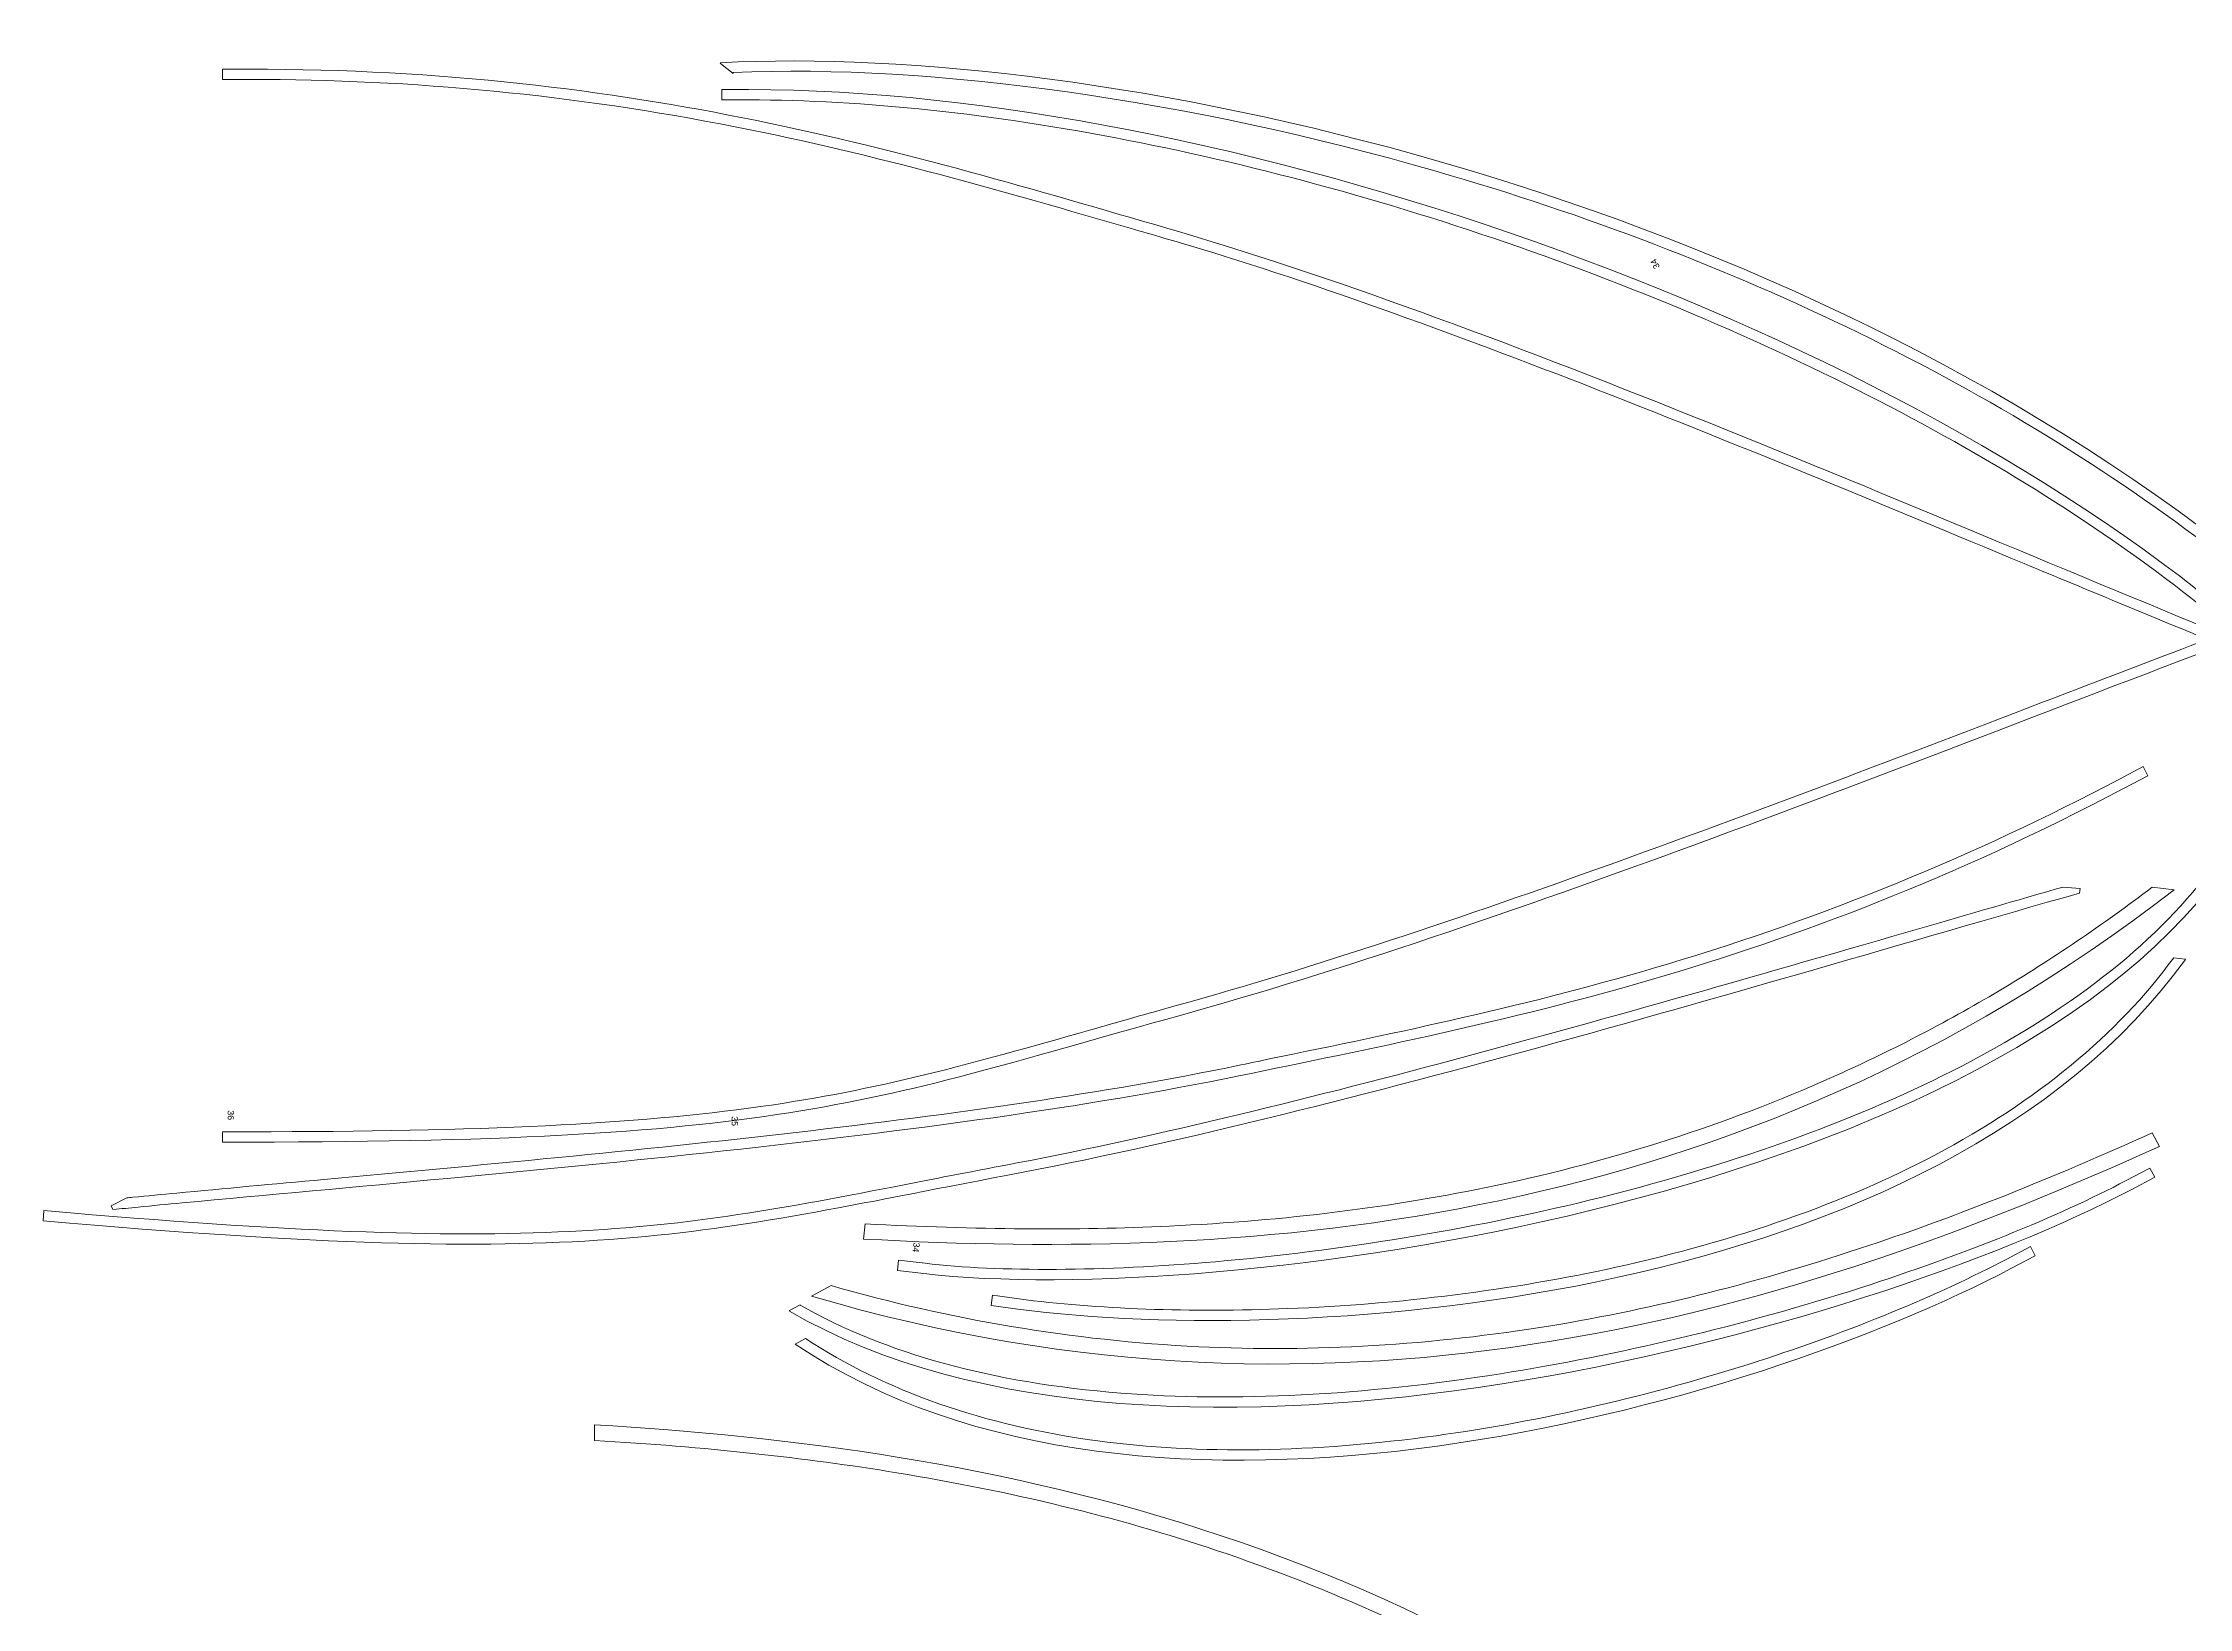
# Model space of a CAD drawing. Header units: inches. Extents: x -11188 to 11060, y -18103 to 6291.
# Drawn here: x -6112 to -4860, y 971 to 1883 of the extents above; entities that cross this region are included whole.
import ezdxf

# ---------------------------------------------------------------- set-up
doc = ezdxf.new("R2010")
doc.units = ezdxf.units.IN
doc.header["$MEASUREMENT"] = 0
doc.layers.add('PRINT', color=7, linetype='Continuous', lineweight=9)
doc.layers.add('SECT-ELEV_dwg', color=8, linetype='Continuous', lineweight=9)
doc.styles.add('Arial', font='arial.ttf', dxfattribs={"height": 0.303706})
doc.styles.add('Arial_1', font='arial.ttf', dxfattribs={"width": 0.999999, "height": 0.303706})
doc.styles.add('Arial_2', font='arial.ttf', dxfattribs={"height": 0.303707})
doc.styles.add('Arial_3', font='arial.ttf', dxfattribs={"width": 0.99999, "height": 0.303703})
doc.styles.add('Arial_4', font='arial.ttf', dxfattribs={"height": 0.303707})

# ---------------------------------------------------------------- blocks, each defined once
blk = doc.blocks.new('SECT-ELEV_dwg_block 71-315186-Level 1')
at = {"layer": 'PRINT'}
for points in [[(-87.76, 80.75), (-87.76, 80.75), (-86.46, 80.75), (-86.46, 80.75)], [(-87.76, 80.25), (-87.76, 80.25), (-87.76, 80.75), (-87.76, 80.75)], [(-86.46, 80.75), (-67.63, 80.75), (-54.43, 76.66), (-41.89, 73.03)], [(-86.46, 80.25), (-86.46, 80.25), (-87.76, 80.25), (-87.76, 80.25)], [(-62.86, 77.95), (-70.71, 79.5), (-78.43, 80.25), (-86.46, 80.25)], [(-43.67, 73.02), (-49.68, 74.77), (-55.9, 76.58), (-62.86, 77.95)], [(-42.03, 72.55), (-42.58, 72.71), (-43.12, 72.87), (-43.67, 73.02)], [(-41.89, 73.03), (-26.41, 68.54), (-6.37, 59.74), (9.5, 53.25)], [(-0.24, 56.74), (-13.98, 62.45), (-29.55, 68.93), (-42.03, 72.55)], [(8.65, 53.06), (5.81, 54.23), (2.86, 55.45), (-0.24, 56.74)], [(9.5, 53.25), (9.5, 53.25), (9.48, 52.84), (9.48, 52.84)], [(9.48, 52.84), (-6.66, 46.7), (-25.71, 39.12), (-41.25, 34.8)], [(1.9, 50.48), (4.24, 51.37), (6.46, 52.22), (8.65, 53.06)], [(-41.38, 35.29), (-28.18, 38.95), (-12.2, 45.08), (1.9, 50.48)], [(-41.25, 34.8), (-56.22, 30.64), (-60.32, 28.65), (-86.46, 28.65)], [(-45.59, 34.1), (-44.26, 34.48), (-42.88, 34.87), (-41.38, 35.29)], [(-61.64, 30.37), (-55.84, 31.19), (-51.54, 32.41), (-45.59, 34.1)], [(-86.46, 29.15), (-75.13, 29.15), (-67.71, 29.52), (-61.64, 30.37)], [(-87.76, 29.15), (-87.76, 29.15), (-86.46, 29.15), (-86.46, 29.15)], [(-87.76, 28.65), (-87.76, 28.65), (-87.76, 29.15), (-87.76, 29.15)], [(-86.46, 28.65), (-86.46, 28.65), (-87.76, 28.65), (-87.76, 28.65)]]:
    blk.add_open_spline(points, degree=3, dxfattribs=at)
blk = doc.blocks.new('SECT-ELEV_dwg_block 83-315198-Level 1')
at = {"layer": 'PRINT'}
for points in [[(-69.69, 14.92), (-50.84, 13.79), (-27.79, 9.73), (-8.38, -9.22)], [(-69.69, 14.16), (-69.69, 14.16), (-69.69, 14.92), (-69.69, 14.92)], [(-55.01, 12.59), (-59.51, 13.33), (-64.3, 13.84), (-69.69, 14.16)], [(-39.48, 8.82), (-44.36, 10.45), (-49.44, 11.68), (-55.01, 12.59)], [(-23.88, 1.74), (-28.7, 4.59), (-33.95, 6.97), (-39.48, 8.82)], [(-16.27, -3.38), (-18.69, -1.53), (-21.25, 0.19), (-23.88, 1.74)], [(-9.46, -9.22), (-11.63, -7.14), (-13.92, -5.18), (-16.27, -3.38)], [(-8.38, -9.22), (-27.79, -28.17), (-50.84, -32.23), (-69.69, -33.36)], [(-16.27, -15.06), (-13.92, -13.26), (-11.63, -11.3), (-9.46, -9.22)], [(-23.88, -20.18), (-21.25, -18.63), (-18.69, -16.91), (-16.27, -15.06)], [(-39.48, -27.26), (-33.95, -25.41), (-28.7, -23.03), (-23.88, -20.18)], [(-55.01, -31.03), (-49.44, -30.12), (-44.36, -28.89), (-39.48, -27.26)], [(-69.69, -32.61), (-64.3, -32.28), (-59.51, -31.77), (-55.01, -31.03)], [(-69.69, -33.36), (-69.69, -33.36), (-69.69, -32.61), (-69.69, -32.61)]]:
    blk.add_open_spline(points, degree=3, dxfattribs=at)
blk = doc.blocks.new('SECT-ELEV_dwg_block 85-315200-Level 1')
at = {"layer": 'PRINT'}
for points in [[(-63.59, 81.06), (-45.11, 82.02), (-13.25, 75.12), (9.38, 57.7)], [(-63.58, 81.02), (-63.58, 81.03), (-63.58, 81.05), (-63.59, 81.06)], [(-62.96, 80.54), (-62.96, 80.54), (-63.58, 81.02), (-63.58, 81.02)], [(-28.8, 75.79), (-40.82, 79.26), (-53.23, 81), (-62.97, 80.59)], [(-62.97, 80.59), (-62.97, 80.57), (-62.96, 80.56), (-62.96, 80.54)], [(9.08, 57.3), (-1.2, 65.21), (-14.3, 71.6), (-28.8, 75.79)], [(9.38, 57.7), (9.38, 57.7), (10.42, 56.91), (10.42, 56.91)], [(10.11, 56.51), (10.11, 56.51), (9.08, 57.3), (9.08, 57.3)], [(10.42, 56.91), (10.42, 56.91), (10.11, 56.51), (10.11, 56.51)]]:
    blk.add_open_spline(points, degree=3, dxfattribs=at)
blk = doc.blocks.new('SECT-ELEV_dwg_block 87-315203-Level 1')
at = {"layer": 'PRINT'}
for points in [[(9.33, 41.73), (-2.54, 25.61), (-39.41, 20.62), (-53.69, 22.26)], [(-3.72, 32.11), (1.82, 34.92), (6.02, 38.18), (8.75, 41.79)], [(8.75, 41.79), (8.75, 41.79), (9.33, 41.73), (9.33, 41.73)], [(-21.38, 25.82), (-14.63, 27.48), (-8.69, 29.59), (-3.72, 32.11)], [(-39.52, 22.84), (-33.48, 23.37), (-27.2, 24.4), (-21.38, 25.82)], [(-54.98, 22.41), (-54.98, 22.41), (-54.92, 22.91), (-54.92, 22.91)], [(-53.69, 22.26), (-53.69, 22.26), (-54.98, 22.41), (-54.98, 22.41)], [(-54.92, 22.91), (-54.92, 22.91), (-53.63, 22.76), (-53.63, 22.76)], [(-53.63, 22.76), (-49.99, 22.34), (-44.98, 22.37), (-39.52, 22.84)]]:
    blk.add_open_spline(points, degree=3, dxfattribs=at)
blk = doc.blocks.new('SECT-ELEV_dwg_block 90-315205-Level 1')
at = {"layer": 'PRINT'}
for points in [[(-63.51, 79.76), (-63.51, 79.76), (-62.21, 79.76), (-62.21, 79.76)], [(-63.51, 79.26), (-63.51, 79.26), (-63.51, 79.76), (-63.51, 79.76)], [(-62.21, 79.26), (-62.21, 79.26), (-63.51, 79.26), (-63.51, 79.26)], [(-62.21, 79.76), (-39.16, 79.74), (-7.47, 68.64), (9.82, 54.12)], [(-43.75, 77.29), (-50.37, 78.59), (-56.59, 79.25), (-62.21, 79.26)], [(-24.18, 71.9), (-30.71, 74.21), (-37.3, 76.03), (-43.75, 77.29)], [(9.04, 54.12), (0.79, 60.92), (-10.98, 67.22), (-24.18, 71.9)], [(9.82, 54.12), (9.82, 54.12), (9.04, 54.12), (9.04, 54.12)]]:
    blk.add_open_spline(points, degree=3, dxfattribs=at)
blk = doc.blocks.new('SECT-ELEV_dwg_block 92-315208-Level 1')
at = {"layer": 'PRINT'}
for points in [[(4.71, 26.78), (4.71, 26.78), (5.86, 27.38), (5.86, 27.38)], [(5.86, 27.38), (5.86, 27.38), (6.1, 26.94), (6.1, 26.94)], [(4.95, 26.33), (-7.77, 19.63), (-42.07, 9.87), (-60.22, 20.44)], [(-8.2, 21.57), (-3.2, 23.18), (1.39, 25.02), (4.71, 26.78)], [(6.1, 26.94), (6.1, 26.94), (4.95, 26.33), (4.95, 26.33)], [(-25.68, 17.4), (-19.96, 18.3), (-13.91, 19.74), (-8.2, 21.57)], [(-60.22, 20.47), (-60.22, 20.47), (-59.71, 20.74), (-59.71, 20.74)], [(-60.22, 20.44), (-60.22, 20.45), (-60.22, 20.46), (-60.22, 20.47)], [(-59.71, 20.74), (-59.71, 20.74), (-59.71, 20.73), (-59.71, 20.73)], [(-59.71, 20.73), (-55.57, 18.38), (-50.33, 16.94), (-44.13, 16.46)], [(-44.13, 16.46), (-38.61, 16.03), (-32.41, 16.34), (-25.68, 17.4)]]:
    blk.add_open_spline(points, degree=3, dxfattribs=at)
blk = doc.blocks.new('SECT-ELEV_dwg_block 66-315213-Level 1')
at = {"layer": 'PRINT'}
for points in [[(-17.57, 37.29), (-9.9, 39.59), (-2.72, 42.53), (4.38, 46.27)], [(4.38, 46.27), (4.38, 46.27), (5.53, 46.88), (5.53, 46.88)], [(5.76, 46.44), (5.76, 46.44), (4.61, 45.83), (4.61, 45.83)], [(5.53, 46.88), (5.53, 46.88), (5.76, 46.44), (5.76, 46.44)], [(4.61, 45.83), (-12.04, 37.04), (-25.62, 34.5), (-38.4, 31.86)], [(7.05, 40.9), (-14.4, 24.29), (-37.77, 22.9), (-56.62, 23.94)], [(2.44, 40.74), (-14.16, 35.99), (-33.77, 30.03), (-49.62, 27.04)], [(-5.31, 39.02), (-2.9, 39.72), (-0.62, 40.38), (1.64, 41.03)], [(-1.45, 36), (1.08, 37.52), (3.58, 39.2), (5.98, 41.02)], [(1.64, 41.03), (1.64, 41.03), (2.47, 40.96), (2.47, 40.96)], [(2.47, 40.96), (2.47, 40.96), (2.44, 40.74), (2.44, 40.74)], [(5.98, 41.02), (5.98, 41.02), (7.05, 40.9), (7.05, 40.9)], [(5.98, 41.02), (5.98, 41.02), (5.98, 41.02), (5.98, 41.02)], [(7.05, 40.9), (7.05, 40.9), (7.05, 40.9), (7.05, 40.9)], [(-49.71, 27.53), (-36.26, 30.07), (-19.81, 34.83), (-5.31, 39.02)], [(-4.58, 28.02), (0.36, 30.63), (4.27, 33.85), (7.02, 37.6)], [(7.02, 37.6), (7.02, 37.6), (7.58, 37.53), (7.58, 37.53)], [(7.02, 37.6), (7.02, 37.6), (7.02, 37.6), (7.02, 37.6)], [(7.59, 37.52), (-4.4, 20.87), (-35.02, 18.66), (-49.13, 20.54)], [(-36.84, 32.7), (-30.7, 33.96), (-24.36, 35.26), (-17.57, 37.29)], [(7.58, 37.53), (7.58, 37.53), (7.58, 37.52), (7.59, 37.52)], [(-9.6, 31.78), (-6.82, 33.02), (-4.08, 34.44), (-1.45, 36)], [(-82.85, 26.83), (-68.03, 28.19), (-51.24, 29.73), (-38.5, 32.35)], [(-38.5, 32.35), (-37.95, 32.47), (-37.39, 32.58), (-36.84, 32.7)], [(-38.4, 31.86), (-53.18, 28.82), (-73.23, 27.25), (-89.73, 25.69)], [(-25.91, 26.54), (-20.2, 27.74), (-14.72, 29.51), (-9.6, 31.78)], [(6.33, 28.44), (-10.87, 20.64), (-33.15, 13.47), (-59.16, 21.17)], [(-7.74, 23.64), (-3.42, 25.09), (1.06, 26.87), (5.98, 29.1)], [(5.98, 29.1), (5.98, 29.1), (6.33, 28.44), (6.33, 28.44)], [(-54.01, 26.7), (-52.65, 26.97), (-51.24, 27.24), (-49.71, 27.53)], [(-20.08, 22.57), (-14.21, 23.86), (-8.99, 25.69), (-4.58, 28.02)], [(-49.62, 27.04), (-64.89, 24.15), (-69.15, 22.51), (-95.19, 24.71)], [(-92.12, 25.97), (-91.41, 26.04), (-90.7, 26.1), (-89.98, 26.17)], [(-89.98, 26.17), (-87.68, 26.39), (-85.31, 26.61), (-82.85, 26.83)], [(-70.31, 24.34), (-64.46, 24.66), (-60.08, 25.52), (-54.01, 26.7)], [(-41.77, 24.57), (-36.13, 24.83), (-30.94, 25.48), (-25.91, 26.54)], [(-96.48, 24.82), (-96.48, 24.82), (-96.44, 25.32), (-96.44, 25.32)], [(-96.44, 25.32), (-96.44, 25.32), (-95.15, 25.21), (-95.15, 25.21)], [(-95.15, 25.21), (-83.86, 24.25), (-76.43, 23.99), (-70.31, 24.34)], [(-93.17, 25.55), (-93.17, 25.55), (-92.42, 25.94), (-92.42, 25.94)], [(-93.09, 25.37), (-93.09, 25.37), (-93.17, 25.55), (-93.17, 25.55)], [(-91.86, 25.49), (-92.28, 25.45), (-92.68, 25.41), (-93.09, 25.37)], [(-92.42, 25.94), (-92.32, 25.95), (-92.22, 25.96), (-92.12, 25.97)], [(-89.73, 25.69), (-90.45, 25.63), (-91.16, 25.56), (-91.86, 25.49)], [(-95.19, 24.71), (-95.19, 24.71), (-96.48, 24.82), (-96.48, 24.82)], [(-56.62, 23.94), (-56.62, 23.94), (-56.54, 24.68), (-56.54, 24.68)], [(-56.54, 24.68), (-51.14, 24.39), (-46.32, 24.35), (-41.77, 24.57)], [(-23.23, 19.73), (-18.16, 20.57), (-13.09, 21.85), (-7.74, 23.64)], [(-13.16, 18.01), (-8.7, 19.45), (-4.41, 21.21), (-1.09, 22.97)], [(-1.09, 22.97), (-1.09, 22.97), (0.06, 23.57), (0.06, 23.57)], [(0.29, 23.13), (0.29, 23.13), (-0.86, 22.52), (-0.86, 22.52)], [(0.06, 23.57), (0.06, 23.57), (0.29, 23.13), (0.29, 23.13)], [(-0.86, 22.52), (-13.44, 15.88), (-42.93, 7.37), (-59.94, 18.84)], [(-36.02, 20.56), (-30.59, 20.77), (-25.08, 21.47), (-20.08, 22.57)], [(-59.16, 21.17), (-59.16, 21.17), (-58.2, 21.68), (-58.2, 21.68)], [(-58.2, 21.68), (-55.31, 20.85), (-52.37, 20.18), (-49.46, 19.7)], [(-50.42, 20.71), (-50.42, 20.71), (-50.36, 21.21), (-50.36, 21.21)], [(-50.36, 21.21), (-50.36, 21.21), (-49.07, 21.03), (-49.07, 21.03)], [(-49.07, 21.03), (-45.34, 20.54), (-40.71, 20.37), (-36.02, 20.56)], [(-49.13, 20.54), (-49.13, 20.54), (-50.42, 20.71), (-50.42, 20.71)], [(-59.94, 18.84), (-59.94, 18.84), (-59.44, 19.11), (-59.44, 19.11)], [(-59.44, 19.11), (-55.56, 16.55), (-50.78, 14.88), (-45.25, 14.14)], [(-49.46, 19.7), (-46.45, 19.19), (-43.38, 18.86), (-40.34, 18.71)], [(-40.34, 18.71), (-34.74, 18.44), (-28.99, 18.79), (-23.23, 19.73)], [(-28.81, 14.39), (-23.75, 15.08), (-18.34, 16.34), (-13.16, 18.01)], [(-45.25, 14.14), (-40.3, 13.48), (-34.77, 13.57), (-28.81, 14.39)]]:
    blk.add_open_spline(points, degree=3, dxfattribs=at)
for name in ['SECT-ELEV_dwg_block 85-315200-Level 1', 'SECT-ELEV_dwg_block 71-315186-Level 1', 'SECT-ELEV_dwg_block 90-315205-Level 1', 'SECT-ELEV_dwg_block 87-315203-Level 1', 'SECT-ELEV_dwg_block 92-315208-Level 1', 'SECT-ELEV_dwg_block 83-315198-Level 1']:
    blk.add_blockref(name, (0, 0))
blk = doc.blocks.new('SECT-ELEV_dwg_block 72-315185-Level 1')
at = {"layer": 'PRINT', "insert": (-87.21, 30.19), "char_height": 0.304, "width": 0.4878, "attachment_point": 1, "rotation": 270, "line_spacing_factor": 0.938532, "style": 'Arial'}
blk.add_mtext('36', dxfattribs=at)
blk = doc.blocks.new('SECT-ELEV_dwg_block 71-V3-Level 1')
at = {"layer": 'PRINT'}
for points in [[(-87.76, 80.75), (-87.76, 80.75), (-86.46, 80.75), (-86.46, 80.75)], [(-87.76, 80.25), (-87.76, 80.25), (-87.76, 80.75), (-87.76, 80.75)], [(-86.46, 80.75), (-67.63, 80.75), (-54.43, 76.66), (-41.89, 73.03)], [(-86.46, 80.25), (-86.46, 80.25), (-87.76, 80.25), (-87.76, 80.25)], [(-62.86, 77.95), (-70.71, 79.5), (-78.43, 80.25), (-86.46, 80.25)], [(-43.67, 73.02), (-49.68, 74.77), (-55.9, 76.58), (-62.86, 77.95)], [(-42.03, 72.55), (-42.58, 72.71), (-43.12, 72.87), (-43.67, 73.02)], [(-41.89, 73.03), (-26.41, 68.54), (-6.37, 59.74), (9.5, 53.25)], [(-0.24, 56.74), (-13.98, 62.45), (-29.55, 68.93), (-42.03, 72.55)], [(8.65, 53.06), (5.81, 54.23), (2.86, 55.45), (-0.24, 56.74)], [(9.5, 53.25), (9.5, 53.25), (9.48, 52.84), (9.48, 52.84)], [(9.48, 52.84), (-6.66, 46.7), (-25.71, 39.12), (-41.25, 34.8)], [(1.9, 50.48), (4.24, 51.37), (6.46, 52.22), (8.65, 53.06)], [(-41.38, 35.29), (-28.18, 38.95), (-12.2, 45.08), (1.9, 50.48)], [(-41.25, 34.8), (-56.22, 30.64), (-60.32, 28.65), (-86.46, 28.65)], [(-45.59, 34.1), (-44.26, 34.48), (-42.88, 34.87), (-41.38, 35.29)], [(-61.64, 30.37), (-55.84, 31.19), (-51.54, 32.41), (-45.59, 34.1)], [(-86.46, 29.15), (-75.13, 29.15), (-67.71, 29.52), (-61.64, 30.37)], [(-87.76, 29.15), (-87.76, 29.15), (-86.46, 29.15), (-86.46, 29.15)], [(-87.76, 28.65), (-87.76, 28.65), (-87.76, 29.15), (-87.76, 29.15)], [(-86.46, 28.65), (-86.46, 28.65), (-87.76, 28.65), (-87.76, 28.65)]]:
    blk.add_open_spline(points, degree=3, dxfattribs=at)
blk.add_blockref('SECT-ELEV_dwg_block 72-315185-Level 1', (0, 0))
blk = doc.blocks.new('SECT-ELEV_dwg_block 84-315197-Level 1')
at = {"layer": 'PRINT', "insert": (-67.26, -30.6), "char_height": 0.304, "width": 0.4878, "attachment_point": 1, "rotation": 270, "line_spacing_factor": 0.938532, "style": 'Arial'}
blk.add_mtext('00', dxfattribs=at)
blk = doc.blocks.new('SECT-ELEV_dwg_block 83-V9-Level 1')
at = {"layer": 'PRINT'}
for points in [[(-69.69, 14.92), (-50.84, 13.79), (-27.79, 9.73), (-8.38, -9.22)], [(-69.69, 14.16), (-69.69, 14.16), (-69.69, 14.92), (-69.69, 14.92)], [(-55.01, 12.59), (-59.51, 13.33), (-64.3, 13.84), (-69.69, 14.16)], [(-39.48, 8.82), (-44.36, 10.45), (-49.44, 11.68), (-55.01, 12.59)], [(-23.88, 1.74), (-28.7, 4.59), (-33.95, 6.97), (-39.48, 8.82)], [(-16.27, -3.38), (-18.69, -1.53), (-21.25, 0.19), (-23.88, 1.74)], [(-9.46, -9.22), (-11.63, -7.14), (-13.92, -5.18), (-16.27, -3.38)], [(-8.38, -9.22), (-27.79, -28.17), (-50.84, -32.23), (-69.69, -33.36)], [(-16.27, -15.06), (-13.92, -13.26), (-11.63, -11.3), (-9.46, -9.22)], [(-23.88, -20.18), (-21.25, -18.63), (-18.69, -16.91), (-16.27, -15.06)], [(-39.48, -27.26), (-33.95, -25.41), (-28.7, -23.03), (-23.88, -20.18)], [(-55.01, -31.03), (-49.44, -30.12), (-44.36, -28.89), (-39.48, -27.26)], [(-69.69, -32.61), (-64.3, -32.28), (-59.51, -31.77), (-55.01, -31.03)], [(-69.69, -33.36), (-69.69, -33.36), (-69.69, -32.61), (-69.69, -32.61)]]:
    blk.add_open_spline(points, degree=3, dxfattribs=at)
blk.add_blockref('SECT-ELEV_dwg_block 84-315197-Level 1', (0, 0))
blk = doc.blocks.new('SECT-ELEV_dwg_block 86-315199-Level 1')
at = {"layer": 'PRINT', "insert": (8.71, 56.01), "char_height": 0.304, "width": 0.4736, "attachment_point": 1, "rotation": 52.4198, "line_spacing_factor": 0.938532, "style": 'Arial_1'}
blk.add_mtext('35', dxfattribs=at)
blk = doc.blocks.new('SECT-ELEV_dwg_block 85-V10-Level 1')
at = {"layer": 'PRINT'}
for points in [[(-63.59, 81.06), (-45.11, 82.02), (-13.25, 75.12), (9.38, 57.7)], [(-63.58, 81.02), (-63.58, 81.03), (-63.58, 81.05), (-63.59, 81.06)], [(-62.96, 80.54), (-62.96, 80.54), (-63.58, 81.02), (-63.58, 81.02)], [(-28.8, 75.79), (-40.82, 79.26), (-53.23, 81), (-62.97, 80.59)], [(-62.97, 80.59), (-62.97, 80.57), (-62.96, 80.56), (-62.96, 80.54)], [(9.08, 57.3), (-1.2, 65.21), (-14.3, 71.6), (-28.8, 75.79)], [(9.38, 57.7), (9.38, 57.7), (10.42, 56.91), (10.42, 56.91)], [(10.11, 56.51), (10.11, 56.51), (9.08, 57.3), (9.08, 57.3)], [(10.42, 56.91), (10.42, 56.91), (10.11, 56.51), (10.11, 56.51)]]:
    blk.add_open_spline(points, degree=3, dxfattribs=at)
blk.add_blockref('SECT-ELEV_dwg_block 86-315199-Level 1', (0, 0))
blk = doc.blocks.new('SECT-ELEV_dwg_block 89-315201-Level 1')
at = {"layer": 'PRINT', "insert": (-53.89, 23.75), "char_height": 0.304, "width": 0.4878, "attachment_point": 1, "rotation": 263.4275, "line_spacing_factor": 0.938532, "style": 'Arial_2'}
blk.add_mtext('34', dxfattribs=at)
blk = doc.blocks.new('SECT-ELEV_dwg_block 88-315202-Level 1')
blk.add_blockref('SECT-ELEV_dwg_block 89-315201-Level 1', (0, 0))
blk = doc.blocks.new('SECT-ELEV_dwg_block 87-V11-Level 1')
at = {"layer": 'PRINT'}
for points in [[(9.33, 41.73), (-2.54, 25.61), (-39.41, 20.62), (-53.69, 22.26)], [(-3.72, 32.11), (1.82, 34.92), (6.02, 38.18), (8.75, 41.79)], [(8.75, 41.79), (8.75, 41.79), (9.33, 41.73), (9.33, 41.73)], [(-21.38, 25.82), (-14.63, 27.48), (-8.69, 29.59), (-3.72, 32.11)], [(-39.52, 22.84), (-33.48, 23.37), (-27.2, 24.4), (-21.38, 25.82)], [(-54.98, 22.41), (-54.98, 22.41), (-54.92, 22.91), (-54.92, 22.91)], [(-53.69, 22.26), (-53.69, 22.26), (-54.98, 22.41), (-54.98, 22.41)], [(-54.92, 22.91), (-54.92, 22.91), (-53.63, 22.76), (-53.63, 22.76)], [(-53.63, 22.76), (-49.99, 22.34), (-44.98, 22.37), (-39.52, 22.84)]]:
    blk.add_open_spline(points, degree=3, dxfattribs=at)
blk.add_blockref('SECT-ELEV_dwg_block 88-315202-Level 1', (0, 0))
blk = doc.blocks.new('SECT-ELEV_dwg_block 91-315204-Level 1')
at = {"layer": 'PRINT', "insert": (-62.73, 29.9), "char_height": 0.304, "width": 0.4736, "attachment_point": 1, "rotation": 269.9702, "line_spacing_factor": 0.938532, "style": 'Arial_3'}
blk.add_mtext('35', dxfattribs=at)
blk = doc.blocks.new('SECT-ELEV_dwg_block 90-V12-Level 1')
at = {"layer": 'PRINT'}
for points in [[(-63.51, 79.76), (-63.51, 79.76), (-62.21, 79.76), (-62.21, 79.76)], [(-63.51, 79.26), (-63.51, 79.26), (-63.51, 79.76), (-63.51, 79.76)], [(-62.21, 79.26), (-62.21, 79.26), (-63.51, 79.26), (-63.51, 79.26)], [(-62.21, 79.76), (-39.16, 79.74), (-7.47, 68.64), (9.82, 54.12)], [(-43.75, 77.29), (-50.37, 78.59), (-56.59, 79.25), (-62.21, 79.26)], [(-24.18, 71.9), (-30.71, 74.21), (-37.3, 76.03), (-43.75, 77.29)], [(9.04, 54.12), (0.79, 60.92), (-10.98, 67.22), (-24.18, 71.9)], [(9.82, 54.12), (9.82, 54.12), (9.04, 54.12), (9.04, 54.12)]]:
    blk.add_open_spline(points, degree=3, dxfattribs=at)
blk.add_blockref('SECT-ELEV_dwg_block 91-315204-Level 1', (0, 0))
blk = doc.blocks.new('SECT-ELEV_dwg_block 94-315206-Level 1')
at = {"layer": 'PRINT', "insert": (-18.2, 71.01), "char_height": 0.304, "width": 0.4878, "attachment_point": 1, "rotation": 117.8163, "line_spacing_factor": 0.938532, "style": 'Arial_4'}
blk.add_mtext('34', dxfattribs=at)
blk = doc.blocks.new('SECT-ELEV_dwg_block 93-315207-Level 1')
blk.add_blockref('SECT-ELEV_dwg_block 94-315206-Level 1', (0, 0))
blk = doc.blocks.new('SECT-ELEV_dwg_block 92-V13-Level 1')
at = {"layer": 'PRINT'}
for points in [[(4.71, 26.78), (4.71, 26.78), (5.86, 27.38), (5.86, 27.38)], [(5.86, 27.38), (5.86, 27.38), (6.1, 26.94), (6.1, 26.94)], [(4.95, 26.33), (-7.77, 19.63), (-42.07, 9.87), (-60.22, 20.44)], [(-8.2, 21.57), (-3.2, 23.18), (1.39, 25.02), (4.71, 26.78)], [(6.1, 26.94), (6.1, 26.94), (4.95, 26.33), (4.95, 26.33)], [(-25.68, 17.4), (-19.96, 18.3), (-13.91, 19.74), (-8.2, 21.57)], [(-60.22, 20.47), (-60.22, 20.47), (-59.71, 20.74), (-59.71, 20.74)], [(-60.22, 20.44), (-60.22, 20.45), (-60.22, 20.46), (-60.22, 20.47)], [(-59.71, 20.74), (-59.71, 20.74), (-59.71, 20.73), (-59.71, 20.73)], [(-59.71, 20.73), (-55.57, 18.38), (-50.33, 16.94), (-44.13, 16.46)], [(-44.13, 16.46), (-38.61, 16.03), (-32.41, 16.34), (-25.68, 17.4)]]:
    blk.add_open_spline(points, degree=3, dxfattribs=at)
blk.add_blockref('SECT-ELEV_dwg_block 93-315207-Level 1', (0, 0))
blk = doc.blocks.new('SECT-ELEV_dwg_block 66-V18-Level 1')
at = {"layer": 'PRINT'}
for points in [[(-17.57, 37.29), (-9.9, 39.59), (-2.72, 42.53), (4.38, 46.27)], [(4.38, 46.27), (4.38, 46.27), (5.53, 46.88), (5.53, 46.88)], [(5.76, 46.44), (5.76, 46.44), (4.61, 45.83), (4.61, 45.83)], [(5.53, 46.88), (5.53, 46.88), (5.76, 46.44), (5.76, 46.44)], [(4.61, 45.83), (-12.04, 37.04), (-25.62, 34.5), (-38.4, 31.86)], [(7.05, 40.9), (-14.4, 24.29), (-37.77, 22.9), (-56.62, 23.94)], [(2.44, 40.74), (-14.16, 35.99), (-33.77, 30.03), (-49.62, 27.04)], [(-5.31, 39.02), (-2.9, 39.72), (-0.62, 40.38), (1.64, 41.03)], [(-1.45, 36), (1.08, 37.52), (3.58, 39.2), (5.98, 41.02)], [(1.64, 41.03), (1.64, 41.03), (2.47, 40.96), (2.47, 40.96)], [(2.47, 40.96), (2.47, 40.96), (2.44, 40.74), (2.44, 40.74)], [(5.98, 41.02), (5.98, 41.02), (7.05, 40.9), (7.05, 40.9)], [(5.98, 41.02), (5.98, 41.02), (5.98, 41.02), (5.98, 41.02)], [(7.05, 40.9), (7.05, 40.9), (7.05, 40.9), (7.05, 40.9)], [(-49.71, 27.53), (-36.26, 30.07), (-19.81, 34.83), (-5.31, 39.02)], [(-4.58, 28.02), (0.36, 30.63), (4.27, 33.85), (7.02, 37.6)], [(7.02, 37.6), (7.02, 37.6), (7.58, 37.53), (7.58, 37.53)], [(7.02, 37.6), (7.02, 37.6), (7.02, 37.6), (7.02, 37.6)], [(7.59, 37.52), (-4.4, 20.87), (-35.02, 18.66), (-49.13, 20.54)], [(-36.84, 32.7), (-30.7, 33.96), (-24.36, 35.26), (-17.57, 37.29)], [(7.58, 37.53), (7.58, 37.53), (7.58, 37.52), (7.59, 37.52)], [(-9.6, 31.78), (-6.82, 33.02), (-4.08, 34.44), (-1.45, 36)], [(-82.85, 26.83), (-68.03, 28.19), (-51.24, 29.73), (-38.5, 32.35)], [(-38.5, 32.35), (-37.95, 32.47), (-37.39, 32.58), (-36.84, 32.7)], [(-38.4, 31.86), (-53.18, 28.82), (-73.23, 27.25), (-89.73, 25.69)], [(-25.91, 26.54), (-20.2, 27.74), (-14.72, 29.51), (-9.6, 31.78)], [(6.33, 28.44), (-10.87, 20.64), (-33.15, 13.47), (-59.16, 21.17)], [(-7.74, 23.64), (-3.42, 25.09), (1.06, 26.87), (5.98, 29.1)], [(5.98, 29.1), (5.98, 29.1), (6.33, 28.44), (6.33, 28.44)], [(-54.01, 26.7), (-52.65, 26.97), (-51.24, 27.24), (-49.71, 27.53)], [(-20.08, 22.57), (-14.21, 23.86), (-8.99, 25.69), (-4.58, 28.02)], [(-49.62, 27.04), (-64.89, 24.15), (-69.15, 22.51), (-95.19, 24.71)], [(-92.12, 25.97), (-91.41, 26.04), (-90.7, 26.1), (-89.98, 26.17)], [(-89.98, 26.17), (-87.68, 26.39), (-85.31, 26.61), (-82.85, 26.83)], [(-70.31, 24.34), (-64.46, 24.66), (-60.08, 25.52), (-54.01, 26.7)], [(-41.77, 24.57), (-36.13, 24.83), (-30.94, 25.48), (-25.91, 26.54)], [(-96.48, 24.82), (-96.48, 24.82), (-96.44, 25.32), (-96.44, 25.32)], [(-96.44, 25.32), (-96.44, 25.32), (-95.15, 25.21), (-95.15, 25.21)], [(-95.15, 25.21), (-83.86, 24.25), (-76.43, 23.99), (-70.31, 24.34)], [(-93.17, 25.55), (-93.17, 25.55), (-92.42, 25.94), (-92.42, 25.94)], [(-93.09, 25.37), (-93.09, 25.37), (-93.17, 25.55), (-93.17, 25.55)], [(-91.86, 25.49), (-92.28, 25.45), (-92.68, 25.41), (-93.09, 25.37)], [(-92.42, 25.94), (-92.32, 25.95), (-92.22, 25.96), (-92.12, 25.97)], [(-89.73, 25.69), (-90.45, 25.63), (-91.16, 25.56), (-91.86, 25.49)], [(-95.19, 24.71), (-95.19, 24.71), (-96.48, 24.82), (-96.48, 24.82)], [(-56.62, 23.94), (-56.62, 23.94), (-56.54, 24.68), (-56.54, 24.68)], [(-56.54, 24.68), (-51.14, 24.39), (-46.32, 24.35), (-41.77, 24.57)], [(-23.23, 19.73), (-18.16, 20.57), (-13.09, 21.85), (-7.74, 23.64)], [(-13.16, 18.01), (-8.7, 19.45), (-4.41, 21.21), (-1.09, 22.97)], [(-1.09, 22.97), (-1.09, 22.97), (0.06, 23.57), (0.06, 23.57)], [(0.29, 23.13), (0.29, 23.13), (-0.86, 22.52), (-0.86, 22.52)], [(0.06, 23.57), (0.06, 23.57), (0.29, 23.13), (0.29, 23.13)], [(-0.86, 22.52), (-13.44, 15.88), (-42.93, 7.37), (-59.94, 18.84)], [(-36.02, 20.56), (-30.59, 20.77), (-25.08, 21.47), (-20.08, 22.57)], [(-59.16, 21.17), (-59.16, 21.17), (-58.2, 21.68), (-58.2, 21.68)], [(-58.2, 21.68), (-55.31, 20.85), (-52.37, 20.18), (-49.46, 19.7)], [(-50.42, 20.71), (-50.42, 20.71), (-50.36, 21.21), (-50.36, 21.21)], [(-50.36, 21.21), (-50.36, 21.21), (-49.07, 21.03), (-49.07, 21.03)], [(-49.07, 21.03), (-45.34, 20.54), (-40.71, 20.37), (-36.02, 20.56)], [(-49.13, 20.54), (-49.13, 20.54), (-50.42, 20.71), (-50.42, 20.71)], [(-59.94, 18.84), (-59.94, 18.84), (-59.44, 19.11), (-59.44, 19.11)], [(-59.44, 19.11), (-55.56, 16.55), (-50.78, 14.88), (-45.25, 14.14)], [(-49.46, 19.7), (-46.45, 19.19), (-43.38, 18.86), (-40.34, 18.71)], [(-40.34, 18.71), (-34.74, 18.44), (-28.99, 18.79), (-23.23, 19.73)], [(-28.81, 14.39), (-23.75, 15.08), (-18.34, 16.34), (-13.16, 18.01)], [(-45.25, 14.14), (-40.3, 13.48), (-34.77, 13.57), (-28.81, 14.39)]]:
    blk.add_open_spline(points, degree=3, dxfattribs=at)
for name in ['SECT-ELEV_dwg_block 85-315200-Level 1', 'SECT-ELEV_dwg_block 85-V10-Level 1', 'SECT-ELEV_dwg_block 71-315186-Level 1', 'SECT-ELEV_dwg_block 71-V3-Level 1', 'SECT-ELEV_dwg_block 90-315205-Level 1', 'SECT-ELEV_dwg_block 90-V12-Level 1', 'SECT-ELEV_dwg_block 92-V13-Level 1', 'SECT-ELEV_dwg_block 87-315203-Level 1', 'SECT-ELEV_dwg_block 87-V11-Level 1', 'SECT-ELEV_dwg_block 92-315208-Level 1', 'SECT-ELEV_dwg_block 83-315198-Level 1', 'SECT-ELEV_dwg_block 83-V9-Level 1']:
    blk.add_blockref(name, (0, 0))
blk = doc.blocks.new('SECT-ELEV_dwg-315180-Level 1')
at = {"xscale": 12, "yscale": 12, "zscale": 12}
for name in ['SECT-ELEV_dwg_block 66-315213-Level 1', 'SECT-ELEV_dwg_block 66-V18-Level 1']:
    blk.add_blockref(name, (-4953.7, 899.1), dxfattribs=at)

msp = doc.modelspace()

# ---------------------------------------------------------------- block references
at = {"layer": 'SECT-ELEV_dwg', "color": 7}
msp.add_blockref('SECT-ELEV_dwg-315180-Level 1', (0, 0), dxfattribs=at)

doc.saveas('drawing.dxf')
